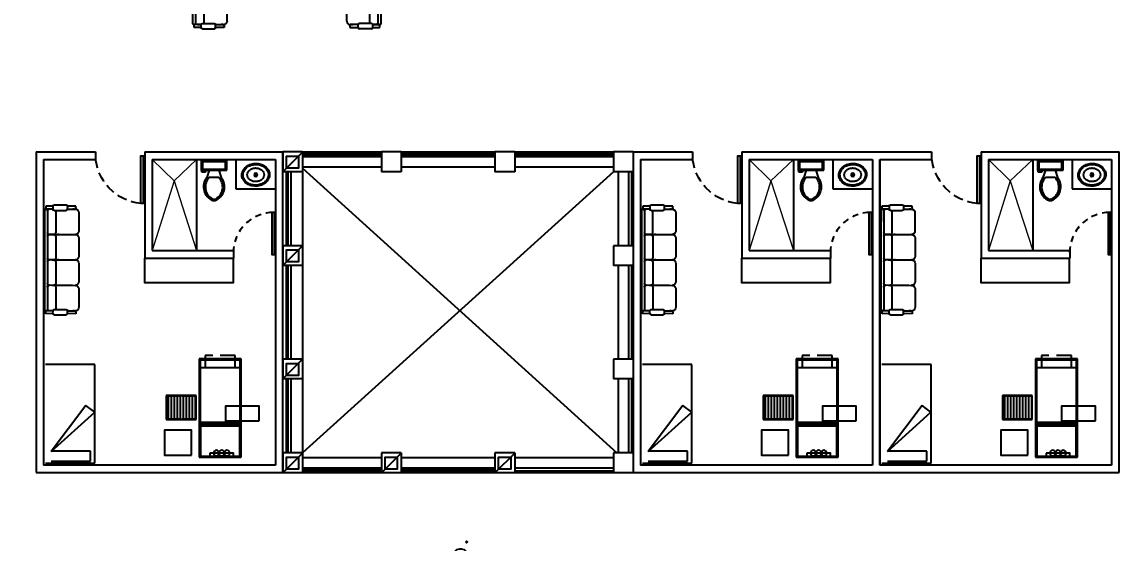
# Model space of a CAD drawing. Header units: millimetres. Extents: x -1615 to -538, y 177 to 397.
# Drawn here: x -1338.12 to -1315.89, y 328.48 to 339.05 of the extents above; entities that cross this region are included whole.
import ezdxf
from ezdxf.enums import TextEntityAlignment as Align

# ---------------------------------------------------------------- set-up
doc = ezdxf.new("R2010")
doc.units = ezdxf.units.MM
for name, pattern in [('HIDDEN', [0.375, 0.25, -0.125]), ('HIDDEN2', [0.1875, 0.125, -0.0625]), ('OCULTA2', [0.3, 0.2, -0.1])]:
    doc.linetypes.add(name, pattern=pattern)
for name, color, linetype in [('FORMATO', 1, 'Continuous'), ('LOCALES', 2, 'Continuous'), ('MOB', 7, 'Continuous'), ('MUEB', 251, 'Continuous'), ('MUEBLES', 9, 'Continuous'), ('MUROS', 1, 'Continuous'), ('VENT', 4, 'Continuous'), ('VENTANAS', 4, 'Continuous')]:
    doc.layers.add(name, color=color, linetype=linetype)
doc.layers.add('venpu', color=7, linetype='Continuous', lineweight=15)
doc.styles.add('ROMANS', font='ROMANS.shx')

# ---------------------------------------------------------------- blocks, each defined once
blk = doc.blocks.new('SILLON4')
at = {"layer": 'MOB'}
for p, q in [((0.609, 1.016), (0.262, 0.867)), ((0.719, 0.998), (0.696, 0.988)), ((0.706, 0.964), (0.699, 0.98)), ((0.763, 0.83), (0.706, 0.964)), ((0.706, 0.964), (0.72, 0.932)), ((0.763, 0.83), (0.706, 0.964)), ((0.719, 0.998), (0.751, 1.012)), ((0.751, 1.012), (0.818, 0.854)), ((0.136, 0.814), (-0.211, 0.665)), ((0.414, 0.34), (0.226, 0.778)), ((0.436, 0.289), (0.226, 0.777)), ((0.844, 0.576), (0.75, 0.797)), ((0.818, 0.854), (0.763, 0.83)), ((0.947, 0.62), (0.852, 0.84)), ((-0.337, 0.611), (-0.684, 0.462)), ((-0.059, 0.137), (-0.247, 0.575)), ((0.898, 0.451), (-0.061, 0.038)), ((0.358, 0.471), (0.37, 0.443)), ((0.825, 0.6), (0.415, 0.424)), ((0.891, 0.446), (0.481, 0.271)), ((0.933, 0.586), (0.878, 0.562)), ((0.878, 0.562), (0.909, 0.492)), ((0.909, 0.491), (0.936, 0.428)), ((0.933, 0.586), (0.991, 0.452)), ((0.991, 0.452), (0.936, 0.428)), ((-0.81, 0.408), (-1.156, 0.26)), ((-0.81, 0.408), (-1.156, 0.26)), ((0.922, 0.396), (-0.922, -0.396)), ((-0.684, 0.29), (-0.72, 0.372)), ((-0.531, -0.066), (-0.696, 0.317)), ((-0.115, 0.268), (-0.103, 0.24)), ((0.352, 0.398), (-0.058, 0.222)), ((0.397, 0.38), (0.436, 0.29)), ((-1.219, 0.167), (-1.251, 0.154)), ((-1.251, 0.154), (-1.183, -0.004)), ((-1.219, 0.167), (-1.196, 0.177)), ((-1.185, 0.154), (-1.192, 0.169)), ((-1.157, 0.087), (-1.192, 0.169)), ((-1.128, 0.02), (-1.185, 0.154)), ((-1.185, 0.154), (-1.172, 0.121)), ((-1.183, -0.004), (-1.128, 0.02)), ((-1, -0.214), (-1.094, 0.006)), ((-0.041, 0.047), (-0.945, -0.341)), ((-0.588, 0.065), (-0.576, 0.037)), ((-0.121, 0.195), (-0.531, 0.019)), ((-0.076, 0.177), (-0.037, 0.087)), ((-1.102, -0.258), (-1.197, -0.038)), ((-0.594, -0.008), (-1.013, -0.188)), ((-0.549, -0.026), (-0.51, -0.116)), ((-0.464, -0.135), (-0.534, -0.165)), ((-1.068, -0.272), (-1.013, -0.248)), ((-1.068, -0.272), (-1.011, -0.406)), ((-1.013, -0.248), (-0.955, -0.383)), ((-1.012, -0.251), (-0.979, -0.328)), ((-1.011, -0.406), (-0.956, -0.382)), ((-0.956, -0.382), (-0.959, -0.375))]:
    blk.add_line(p, q, dxfattribs=at)
for centre, radius, start, end in [((0.636, 0.953), 0.0686, 23.2236, 113.2236), ((0.163, 0.751), 0.0686, 23.2236, 113.2236), ((0.163, 0.751), 0.0686, 23.2236, 113.2236), ((0.289, 0.804), 0.0686, 113.2236, 203.2236), ((0.773, 0.807), 0.0257, 113.2236, 203.2236), ((0.829, 0.83), 0.0257, 23.2236, 113.2236), ((-0.656, 0.399), 0.0686, 113.2236, 203.2236), ((-0.31, 0.548), 0.0686, 23.2236, 113.2236), ((-0.31, 0.548), 0.0686, 23.2236, 113.2236), ((-0.184, 0.602), 0.0686, 113.2236, 203.2236), ((0.868, 0.586), 0.0257, 203.2236, 293.2236), ((0.877, 0.478), 0.0343, 293.2236, 23.2236), ((0.908, 0.427), 0.0257, 23.2236, 113.2236), ((0.923, 0.61), 0.0257, 293.2236, 23.2236), ((-1.129, 0.197), 0.0686, 113.2236, 203.2236), ((-0.783, 0.345), 0.0686, 23.2236, 113.2236), ((-0.783, 0.345), 0.0686, 23.2236, 113.2236), ((0.365, 0.366), 0.0343, 23.2236, 113.2236), ((0.429, 0.392), 0.0343, 113.2236, 203.2236), ((0.404, 0.276), 0.0343, 293.2236, 23.2236), ((0.467, 0.302), 0.0343, 203.2236, 293.2236), ((0.912, 0.419), 0.0257, 293.2236, 23.2236), ((-1.118, -0.004), 0.0257, 23.2236, 113.2236), ((-0.517, -0.012), 0.0343, 113.2236, 203.2236), ((-0.107, 0.163), 0.0343, 23.2236, 113.2236), ((-0.044, 0.19), 0.0343, 113.2236, 203.2236), ((-0.069, 0.073), 0.0343, 293.2236, 23.2236), ((-0.006, 0.1), 0.0343, 203.2236, 293.2236), ((-1.173, -0.028), 0.0257, 113.2236, 203.2236), ((-1.023, -0.224), 0.0257, 293.2236, 23.2236), ((-0.58, -0.039), 0.0343, 23.2236, 113.2236), ((-0.541, -0.13), 0.0343, 293.2236, 23.2236), ((-0.478, -0.103), 0.0343, 203.2236, 293.2236), ((-1.078, -0.248), 0.0257, 203.2236, 293.2236), ((-0.955, -0.318), 0.0257, 203.2236, 293.2236), ((-0.935, -0.365), 0.0257, 113.2236, 203.2236), ((-0.932, -0.372), 0.0257, 203.2236, 293.2236)]:
    blk.add_arc(centre, radius, start, end, dxfattribs=at)
blk = doc.blocks.new('A$C63B07002')
at = {"layer": 'MOB', "xscale": -1, "rotation": 51.18713273036943}
blk.add_blockref('SILLON4', (1.259, 0.489), dxfattribs=at)
blk = doc.blocks.new('Sink - Oval top')
for p, q in [((-1, 0), (1, 0)), ((0, 1), (0, -1))]:
    blk.add_line(p, q)
at = {"linetype": 'Continuous'}
for points in [[(-12.23, 0.39, 0.117634), (-11.46, -3.36, 0.104469), (-8.88, -6.8, 0.090016), (-5.08, -9.07, 0.08192), (-0.32, -10.02, 0.08192), (4.49, -9.38, 0.090016), (8.42, -7.36, 0.104469), (11.22, -4.09, 0.117634), (12.23, -0.39, 0.117634), (11.46, 3.36, 0.104469), (8.88, 6.8, 0.090016), (5.08, 9.07, 0.08192), (0.32, 10.02, 0.08192), (-4.49, 9.38, 0.090016), (-8.42, 7.36, 0.104469), (-11.22, 4.09, 0.117634)], [(-11.29, 0.16, 0.118622), (-10.52, -3.25, 0.104678), (-8.07, -6.36, 0.089562), (-4.54, -8.37, 0.081185), (-0.13, -9.15, 0.081185), (4.3, -8.49, 0.089562), (7.89, -6.58, 0.104678), (10.42, -3.55, 0.118622), (11.29, -0.16, 0.118622), (10.52, 3.25, 0.104678), (8.07, 6.36, 0.089562), (4.54, 8.37, 0.081185), (0.13, 9.15, 0.081185), (-4.3, 8.49, 0.089562), (-7.89, 6.58, 0.104678), (-10.42, 3.55, 0.118622)], [(-7.42, 0.08, 0.118283), (-6.91, -2.17, 0.104607), (-5.29, -4.21, 0.089718), (-2.97, -5.53, 0.081436), (-0.07, -6.04, 0.081436), (2.84, -5.59, 0.089718), (5.2, -4.33, 0.104607), (6.86, -2.32, 0.118283), (7.42, -0.08, 0.118283), (6.91, 2.17, 0.104607), (5.29, 4.21, 0.089718), (2.97, 5.53, 0.081436), (0.07, 6.04, 0.081436), (-2.84, 5.59, 0.089718), (-5.2, 4.33, 0.104607), (-6.86, 2.32, 0.118283)]]:
    blk.add_lwpolyline(points, format="xyb", close=True, dxfattribs=at)
for radius in [1.5, 1]:
    blk.add_circle((0, 0), radius)
blk = doc.blocks.new('Toilet - top')
for p, q in [((-10, -8.5), (-8, -8.5)), ((-10, -9.5), (-10, -8.5)), ((-8, -8.5), (-8, -8)), ((-7, -8), (-7, -9.5)), ((-4, -8), (-6, -14)), ((4, -8), (6, -14)), ((9.5, -6), (9.5, -2)), ((-7, -9.5), (-10, -9.5)), ((4, -14), (-4, -14))]:
    blk.add_line(p, q)
blk.add_lwpolyline([(10.5, -8), (10.5, 0), (-10.5, 0), (-10.5, -8)], close=True)
for points in [[(-9.5, -2), (-9.5, -6)], [(8.5, -1), (-8.5, -1)], [(-8.5, -7), (8.5, -7)]]:
    blk.add_lwpolyline(points)
for centre, radius, start, end in [((-8.62, -1.88), 0.884, 81.8699, 188.1301), ((-8.62, -6.12), 0.884, 171.8699, 278.1301), ((8.62, -1.88), 0.884, 351.8699, 98.1301), ((8.62, -6.12), 0.884, 261.8699, 8.1301), ((3.52, -21.58), 12.17, 141.46911, 247.97143), ((4.2, -21.82), 11.33, 136.36773, 238.94682), ((-3.52, -21.58), 12.17, 292.02843, 38.53071), ((-4.2, -21.82), 11.33, 301.05301, 43.63209), ((0, -27.88), 4, 245.73182, 294.26817), ((0, -29), 4, 254.86053, 285.13947)]:
    blk.add_arc(centre, radius, start, end)
blk = doc.blocks.new('A$C3FDD2C79')
at = {"layer": 'VENT'}
blk.add_line((0, 0.02), (0, 0), dxfattribs=at)
blk.add_lwpolyline([(0, 0.02), (0.85, 0.02), (0.85, 0.07), (0, 0.07)], close=True, dxfattribs=at)
at = {"layer": 'VENT', "linetype": 'HIDDEN2'}
blk.add_arc((0.035, 0.036), 0.815, 2.3785, 92.4407, dxfattribs=at)
blk = doc.blocks.new('MESEXP')
for p, q in [((-0.825, -0.35), (-0.825, 0.35)), ((-0.825, 0.35), (0.825, 0.35)), ((-0.679, 0.35), (-0.679, -0.35)), ((0.825, 0.35), (0.825, -0.35)), ((0.825, -0.35), (-0.825, -0.35))]:
    blk.add_line(p, q)
at = {"linetype": 'HIDDEN'}
blk.add_lwpolyline([(-0.679, -0.25), (-0.879, -0.25), (-0.879, 0.25), (-0.679, 0.25)], dxfattribs=at)
for points in [[(-0.805, -0.33), (0.245, -0.33), (0.245, 0.33), (-0.805, 0.33)], [(0.305, -0.33), (0.305, 0.33), (0.805, 0.33), (0.805, -0.33)], [(0.754, 0.174), (0.822, 0.174), (0.822, -0.224), (0.754, -0.224)]]:
    blk.add_lwpolyline(points, close=True)
blk.add_lwpolyline([(0.285, -0.35), (0.265, -0.35), (0.265, 0.35), (0.285, 0.35), (0.285, -0.35)])
for centre in [(0.754, 0.063), (0.754, -0.025), (0.754, -0.113)]:
    blk.add_circle(centre, 0.046)
blk = doc.blocks.new('3520105')
at = {"layer": 'MOB'}
for p, q in [((-0.195, -0.262), (-0.195, 0.238)), ((-0.195, 0.238), (0.205, 0.238)), ((-0.185, -0.002), (-0.185, 0.228)), ((-0.185, 0.228), (0.195, 0.228)), ((0.195, 0.198), (-0.185, 0.198)), ((0.195, 0.228), (0.195, -0.002)), ((0.205, 0.238), (0.205, -0.262)), ((0.195, 0.148), (-0.185, 0.148)), ((0.195, 0.098), (-0.185, 0.098)), ((0.195, 0.048), (-0.185, 0.048)), ((0.195, -0.002), (-0.185, -0.002)), ((-0.185, -0.252), (-0.185, -0.022)), ((0.195, -0.052), (-0.185, -0.052)), ((0.195, -0.102), (-0.185, -0.102)), ((0.195, -0.152), (-0.185, -0.152)), ((0.195, -0.022), (0.195, -0.252)), ((0.205, -0.002), (0.205, -0.002)), ((0.205, -0.022), (0.205, -0.022)), ((0.205, -0.262), (-0.195, -0.262)), ((0.195, -0.202), (-0.185, -0.202)), ((0.195, -0.252), (-0.185, -0.252))]:
    blk.add_line(p, q, dxfattribs=at)
blk = doc.blocks.new('A$C31F15ED4')
at = {"layer": 'VENT'}
blk.add_line((0, 0.03), (0, 0), dxfattribs=at)
blk.add_lwpolyline([(0, 0.03), (0.97, 0.03), (0.97, 0.08), (0, 0.08)], close=True, dxfattribs=at)
at = {"layer": 'VENT', "linetype": 'OCULTA2'}
blk.add_arc((-0.051, -0.025), 1.026, 5.8587, 87.1721, dxfattribs=at)
blk = doc.blocks.new('sofa2')
at = {"layer": 'MOB'}
for p, q in [((1340.511, 50.095), (1340.511, 50.129)), ((1340.511, 50.129), (1340.682, 50.129)), ((1340.511, 50.095), (1340.511, 50.069)), ((1340.537, 50.069), (1340.519, 50.069)), ((1340.609, 50.069), (1340.519, 50.069)), ((1340.609, 50.069), (1340.519, 50.069)), ((1340.682, 50.069), (1340.537, 50.069)), ((1340.537, 50.069), (1340.572, 50.069)), ((1340.682, 50.069), (1340.579, 50.069)), ((1340.682, 50.129), (1340.682, 50.069)), ((1340.948, 50.155), (1340.708, 50.155)), ((1340.948, 50.043), (1340.708, 50.043)), ((1340.919, 49.589), (1340.918, 50.035)), ((1340.974, 50.129), (1340.974, 50.069)), ((1340.974, 50.129), (1341.12, 50.129)), ((1340.974, 50.069), (1341.051, 50.069)), ((1340.974, 50.069), (1341.12, 50.069)), ((1340.996, 50.069), (1340.974, 50.069)), ((1340.977, 50.069), (1341.06, 50.069)), ((1341.085, 50.035), (1341.086, 49.595)), ((1341.12, 50.069), (1341.112, 50.069)), ((1341.12, 50.129), (1341.12, 50.069)), ((1341.145, 49.066), (1341.145, 50.043)), ((1340.451, 49.623), (1340.451, 50)), ((1340.451, 49.109), (1340.451, 49.486)), ((1340.996, 49.555), (1340.519, 49.555)), ((1340.854, 49.555), (1340.884, 49.555)), ((1340.919, 49.074), (1340.919, 49.52)), ((1340.953, 49.555), (1341.051, 49.555)), ((1341.085, 49.066), (1341.085, 49.589)), ((1340.512, 49.014), (1340.512, 49.04)), ((1340.512, 49.014), (1340.512, 48.98)), ((1340.512, 48.98), (1340.683, 48.98)), ((1340.683, 49.04), (1340.519, 49.04)), ((1340.683, 49.04), (1340.52, 49.04)), ((1340.538, 49.04), (1340.52, 49.04)), ((1340.683, 49.04), (1340.538, 49.04)), ((1340.538, 49.04), (1340.573, 49.04)), ((1340.683, 49.04), (1340.538, 49.04)), ((1340.683, 48.98), (1340.683, 49.04)), ((1340.949, 49.066), (1340.709, 49.066)), ((1340.949, 48.954), (1340.709, 48.954)), ((1341.052, 49.04), (1340.975, 49.04)), ((1340.975, 48.98), (1340.975, 49.04)), ((1340.975, 49.04), (1341.052, 49.04)), ((1340.996, 49.04), (1340.975, 49.04)), ((1340.975, 49.04), (1341.051, 49.04)), ((1340.975, 48.98), (1341.121, 48.98)), ((1341.052, 49.04), (1341.121, 49.04)), ((1341.121, 48.98), (1341.121, 49.04))]:
    blk.add_line(p, q, dxfattribs=at)
for centre, radius, start, end in [((1340.519, 50), 0.0686, 90.0062, 180.0062), ((1340.708, 50.129), 0.0257, 90.0062, 180.0062), ((1340.708, 50.069), 0.0257, 180.0062, 270.0062), ((1340.953, 50.035), 0.0343, 165.5287, 180.0062), ((1340.948, 50.129), 0.0257, 0.0062, 90.0062), ((1340.948, 50.069), 0.0257, 270.0062, 0.0062), ((1341.051, 50.035), 0.0343, 0.0062, 90.0062), ((1341.112, 50.043), 0.0257, 90.0062, 180.0062), ((1341.12, 50.043), 0.0257, 0.0062, 90.0062), ((1340.519, 49.623), 0.0686, 180.0062, 270.0062), ((1340.519, 49.623), 0.0686, 180.0062, 270.0062), ((1340.519, 49.486), 0.0686, 90.0062, 180.0062), ((1340.953, 49.589), 0.0343, 180.0062, 270.0062), ((1340.953, 49.52), 0.0343, 90.0062, 180.0062), ((1341.051, 49.589), 0.0343, 270.0062, 0.0062), ((1341.051, 49.52), 0.0343, 0.0062, 90.0062), ((1340.519, 49.109), 0.0686, 180.0062, 270.0062), ((1340.519, 49.109), 0.0686, 180.0062, 270.0062), ((1340.52, 49.109), 0.0686, 180.0062, 270.0062), ((1340.709, 49.04), 0.0257, 90.0062, 180.0062), ((1340.709, 48.98), 0.0257, 180.0062, 270.0062), ((1340.953, 49.074), 0.0343, 180.0062, 194.4837), ((1340.949, 49.04), 0.0257, 0.0062, 90.0062), ((1340.949, 48.98), 0.0257, 270.0062, 0.0062), ((1341.051, 49.074), 0.0343, 270.0062, 0.0062), ((1341.052, 49.074), 0.0343, 270.0062, 0.0062), ((1341.111, 49.066), 0.0257, 180.0062, 270.0062), ((1341.12, 49.066), 0.0257, 270.0062, 0.0062)]:
    blk.add_arc(centre, radius, start, end, dxfattribs=at)

msp = doc.modelspace()

# ---------------------------------------------------------------- linework, layer by layer
at = {"layer": 'FORMATO'}
for p, q in [((-1332.836, 329.912), (-1332.836, 336.41)), ((-1320.736, 330.062), (-1320.736, 336.26)), ((-1315.886, 329.912), (-1315.886, 336.41)), ((-1337.836, 329.912), (-1332.836, 329.912)), ((-1325.736, 329.912), (-1320.736, 329.912)), ((-1320.886, 329.912), (-1315.886, 329.912))]:
    msp.add_line(p, q, dxfattribs=at)
at = {"layer": 'MOB'}
for points in [[(-1333.844, 334.26), (-1333.844, 333.76), (-1335.634, 333.76), (-1335.634, 334.26)], [(-1321.744, 334.26), (-1321.744, 333.76), (-1323.534, 333.76), (-1323.534, 334.26)], [(-1316.894, 334.26), (-1316.894, 333.76), (-1318.684, 333.76), (-1318.684, 334.26)]]:
    msp.add_lwpolyline(points, close=True, dxfattribs=at)
at = {"layer": 'MUEB'}
for p, q in [((-1333.786, 336.26), (-1333.786, 335.66)), ((-1321.686, 336.26), (-1321.686, 335.66)), ((-1316.836, 336.26), (-1316.836, 335.66)), ((-1333.786, 335.66), (-1332.986, 335.66)), ((-1321.686, 335.66), (-1320.886, 335.66)), ((-1316.836, 335.66), (-1316.036, 335.66)), ((-1336.645, 332.105), (-1337.645, 332.105)), ((-1336.645, 330.105), (-1336.645, 332.105)), ((-1324.545, 332.105), (-1325.545, 332.105)), ((-1324.545, 330.105), (-1324.545, 332.105)), ((-1319.695, 332.105), (-1320.695, 332.105)), ((-1319.695, 330.105), (-1319.695, 332.105)), ((-1336.828, 331.273), (-1337.531, 330.338)), ((-1337.53, 330.342), (-1336.648, 331.134)), ((-1336.648, 331.134), (-1336.828, 331.273)), ((-1324.728, 331.273), (-1325.431, 330.338)), ((-1325.43, 330.342), (-1324.548, 331.134)), ((-1324.548, 331.134), (-1324.728, 331.273)), ((-1319.878, 331.273), (-1320.581, 330.338)), ((-1320.58, 330.342), (-1319.698, 331.134)), ((-1319.698, 331.134), (-1319.878, 331.273)), ((-1336.731, 330.344), (-1337.531, 330.344)), ((-1336.731, 330.144), (-1336.731, 330.344)), ((-1324.631, 330.344), (-1325.431, 330.344)), ((-1324.631, 330.144), (-1324.631, 330.344)), ((-1319.781, 330.344), (-1320.581, 330.344)), ((-1319.781, 330.144), (-1319.781, 330.344)), ((-1337.645, 330.105), (-1336.645, 330.105)), ((-1337.531, 330.144), (-1336.731, 330.144)), ((-1325.545, 330.105), (-1324.545, 330.105)), ((-1325.431, 330.144), (-1324.631, 330.144)), ((-1320.695, 330.105), (-1319.695, 330.105)), ((-1320.581, 330.144), (-1319.781, 330.144))]:
    msp.add_line(p, q, dxfattribs=at)
at = {"layer": 'MUEBLES'}
for points in [[(-1333.314, 330.962), (-1333.314, 331.26), (-1333.999, 331.26), (-1333.999, 330.962)], [(-1321.214, 330.962), (-1321.214, 331.26), (-1321.899, 331.26), (-1321.899, 330.962)], [(-1316.364, 330.962), (-1316.364, 331.26), (-1317.049, 331.26), (-1317.049, 330.962)], [(-1334.686, 330.262), (-1334.686, 330.775), (-1335.232, 330.775), (-1335.232, 330.262)], [(-1322.586, 330.262), (-1322.586, 330.775), (-1323.132, 330.775), (-1323.132, 330.262)], [(-1317.736, 330.262), (-1317.736, 330.775), (-1318.282, 330.775), (-1318.282, 330.262)]]:
    msp.add_lwpolyline(points, close=True, dxfattribs=at)
at = {"layer": 'MUROS'}
for p, q in [((-1337.836, 336.41), (-1337.836, 329.912)), ((-1337.836, 336.41), (-1336.634, 336.41)), ((-1337.686, 336.26), (-1337.686, 330.062)), ((-1337.686, 336.26), (-1336.627, 336.26)), ((-1336.634, 336.41), (-1336.634, 336.26)), ((-1335.634, 336.41), (-1332.836, 336.41)), ((-1335.634, 336.41), (-1335.634, 334.26)), ((-1335.484, 336.26), (-1332.986, 336.26)), ((-1335.484, 336.26), (-1332.986, 336.26)), ((-1335.484, 336.26), (-1335.484, 334.41)), ((-1334.584, 336.26), (-1334.584, 334.41)), ((-1332.986, 336.41), (-1332.986, 336.41)), ((-1332.986, 336.26), (-1332.986, 330.062)), ((-1332.836, 336.41), (-1332.836, 336.01)), ((-1332.436, 336.41), (-1332.836, 336.41)), ((-1332.436, 336.408), (-1332.836, 336.01)), ((-1332.436, 336.41), (-1332.436, 336.01)), ((-1330.436, 336.41), (-1330.836, 336.41)), ((-1330.836, 336.41), (-1330.836, 336.01)), ((-1330.436, 336.41), (-1330.436, 336.01)), ((-1328.136, 336.41), (-1328.536, 336.41)), ((-1328.536, 336.41), (-1328.536, 336.01)), ((-1328.136, 336.41), (-1328.136, 336.01)), ((-1325.736, 336.41), (-1326.136, 336.41)), ((-1326.136, 336.41), (-1326.136, 336.01)), ((-1325.736, 336.41), (-1325.736, 336.01)), ((-1325.736, 336.41), (-1325.736, 329.91)), ((-1325.736, 336.41), (-1325.736, 329.912)), ((-1325.736, 336.41), (-1324.534, 336.41)), ((-1325.586, 336.26), (-1325.586, 330.062)), ((-1325.586, 336.26), (-1324.527, 336.26)), ((-1324.534, 336.41), (-1324.534, 336.26)), ((-1323.534, 336.41), (-1320.736, 336.41)), ((-1323.534, 336.41), (-1323.534, 334.26)), ((-1323.384, 336.26), (-1320.886, 336.26)), ((-1323.384, 336.26), (-1320.886, 336.26)), ((-1323.384, 336.26), (-1323.384, 334.41)), ((-1322.484, 336.26), (-1322.484, 334.41)), ((-1320.886, 336.41), (-1320.886, 336.41)), ((-1320.886, 336.41), (-1319.684, 336.41)), ((-1320.886, 336.26), (-1320.886, 330.062)), ((-1320.886, 336.26), (-1320.886, 330.062)), ((-1320.736, 336.26), (-1320.736, 330.062)), ((-1320.736, 336.26), (-1319.677, 336.26)), ((-1319.684, 336.41), (-1319.684, 336.26)), ((-1318.684, 336.41), (-1315.886, 336.41)), ((-1318.684, 336.41), (-1318.684, 334.26)), ((-1318.534, 336.26), (-1316.036, 336.26)), ((-1318.534, 336.26), (-1316.036, 336.26)), ((-1318.534, 336.26), (-1318.534, 334.41)), ((-1317.634, 336.26), (-1317.634, 334.41)), ((-1316.036, 336.41), (-1316.036, 336.41)), ((-1316.036, 336.26), (-1316.036, 330.062)), ((-1332.436, 336.01), (-1332.836, 336.01)), ((-1330.436, 336.01), (-1330.836, 336.01)), ((-1328.136, 336.01), (-1328.536, 336.01)), ((-1325.736, 336.01), (-1326.136, 336.01)), ((-1332.836, 334.51), (-1332.836, 334.11)), ((-1332.436, 334.51), (-1332.836, 334.51)), ((-1332.436, 334.508), (-1332.836, 334.11)), ((-1332.436, 334.51), (-1332.436, 334.11)), ((-1325.736, 334.51), (-1326.136, 334.51)), ((-1326.136, 334.51), (-1326.136, 334.11)), ((-1325.736, 334.51), (-1325.736, 334.11)), ((-1335.634, 334.26), (-1333.836, 334.26)), ((-1335.484, 334.41), (-1333.836, 334.41)), ((-1333.836, 334.41), (-1333.836, 334.26)), ((-1323.534, 334.26), (-1321.736, 334.26)), ((-1323.384, 334.41), (-1321.736, 334.41)), ((-1321.736, 334.41), (-1321.736, 334.26)), ((-1318.684, 334.26), (-1316.886, 334.26)), ((-1318.534, 334.41), (-1316.886, 334.41)), ((-1316.886, 334.41), (-1316.886, 334.26)), ((-1332.436, 334.11), (-1332.836, 334.11)), ((-1325.736, 334.11), (-1326.136, 334.11)), ((-1332.436, 332.21), (-1332.836, 332.21)), ((-1332.836, 332.21), (-1332.836, 331.81)), ((-1332.436, 332.208), (-1332.836, 331.81)), ((-1332.436, 332.21), (-1332.436, 331.81)), ((-1325.736, 332.21), (-1326.136, 332.21)), ((-1326.136, 332.21), (-1326.136, 331.81)), ((-1325.736, 332.21), (-1325.736, 331.81)), ((-1332.436, 331.81), (-1332.836, 331.81)), ((-1325.736, 331.81), (-1326.136, 331.81)), ((-1332.836, 330.31), (-1332.836, 329.91)), ((-1332.436, 330.31), (-1332.836, 330.31)), ((-1332.436, 330.308), (-1332.836, 329.91)), ((-1332.436, 330.31), (-1332.436, 329.91)), ((-1330.436, 330.31), (-1330.836, 330.31)), ((-1330.836, 330.31), (-1330.836, 329.91)), ((-1330.436, 330.308), (-1330.836, 329.91)), ((-1330.436, 330.31), (-1330.436, 329.91)), ((-1328.136, 330.31), (-1328.536, 330.31)), ((-1328.536, 330.31), (-1328.536, 329.91)), ((-1328.136, 330.308), (-1328.536, 329.91)), ((-1328.136, 330.31), (-1328.136, 329.91)), ((-1325.736, 330.31), (-1326.136, 330.31)), ((-1326.136, 330.31), (-1326.136, 329.91)), ((-1325.736, 330.31), (-1325.736, 329.91)), ((-1332.986, 330.062), (-1337.686, 330.062)), ((-1320.886, 330.062), (-1325.586, 330.062)), ((-1316.036, 330.062), (-1320.736, 330.062)), ((-1332.436, 329.91), (-1332.836, 329.91)), ((-1330.436, 329.91), (-1330.836, 329.91)), ((-1328.136, 329.91), (-1328.536, 329.91)), ((-1325.736, 329.91), (-1326.136, 329.91))]:
    msp.add_line(p, q, dxfattribs=at)
for points in [[(-1332.517, 336.326), (-1332.517, 336.081), (-1332.764, 336.081), (-1332.764, 336.326)], [(-1332.517, 334.426), (-1332.517, 334.181), (-1332.764, 334.181), (-1332.764, 334.426)], [(-1332.517, 332.126), (-1332.517, 331.881), (-1332.764, 331.881), (-1332.764, 332.126)], [(-1332.517, 330.226), (-1332.517, 329.981), (-1332.764, 329.981), (-1332.764, 330.226)], [(-1330.517, 330.226), (-1330.517, 329.981), (-1330.764, 329.981), (-1330.764, 330.226)], [(-1328.217, 330.226), (-1328.217, 329.981), (-1328.464, 329.981), (-1328.464, 330.226)]]:
    msp.add_lwpolyline(points, close=True, dxfattribs=at)
at = {"layer": 'venpu'}
for p, q in [((-1335.484, 336.26), (-1335.041, 335.823)), ((-1335.041, 335.823), (-1334.584, 336.26)), ((-1323.384, 336.26), (-1322.941, 335.823)), ((-1322.941, 335.823), (-1322.484, 336.26)), ((-1318.534, 336.26), (-1318.091, 335.823)), ((-1318.091, 335.823), (-1317.634, 336.26)), ((-1335.041, 335.823), (-1335.484, 334.41)), ((-1335.041, 335.823), (-1334.584, 334.41)), ((-1322.941, 335.823), (-1323.384, 334.41)), ((-1322.941, 335.823), (-1322.484, 334.41)), ((-1318.091, 335.823), (-1318.534, 334.41)), ((-1318.091, 335.823), (-1317.634, 334.41))]:
    msp.add_line(p, q, dxfattribs=at)
at = {"layer": 'VENTANAS'}
for p, q in [((-1332.436, 336.41), (-1330.836, 336.41)), ((-1332.436, 336.38), (-1330.836, 336.38)), ((-1332.436, 336.35), (-1330.836, 336.35)), ((-1332.436, 336.32), (-1330.836, 336.32)), ((-1330.436, 336.41), (-1328.536, 336.41)), ((-1330.436, 336.38), (-1328.536, 336.38)), ((-1330.436, 336.35), (-1328.536, 336.35)), ((-1330.436, 336.32), (-1328.536, 336.32)), ((-1328.136, 336.41), (-1326.136, 336.41)), ((-1328.136, 336.38), (-1326.136, 336.38)), ((-1328.136, 336.35), (-1326.136, 336.35)), ((-1328.136, 336.32), (-1326.136, 336.32)), ((-1332.766, 336.01), (-1332.766, 334.51)), ((-1332.736, 336.01), (-1332.736, 334.51)), ((-1332.676, 336.01), (-1332.676, 334.51)), ((-1332.436, 336.11), (-1330.836, 336.11)), ((-1332.436, 336.081), (-1326.064, 330.31)), ((-1326.136, 336.01), (-1332.436, 330.31)), ((-1332.436, 336.01), (-1332.436, 334.51)), ((-1330.436, 336.11), (-1328.536, 336.11)), ((-1328.136, 336.11), (-1326.136, 336.11)), ((-1326.036, 336.01), (-1326.036, 334.51)), ((-1325.826, 336.01), (-1325.826, 334.51)), ((-1325.766, 336.01), (-1325.766, 334.51)), ((-1325.736, 336.01), (-1325.736, 334.51)), ((-1332.766, 334.11), (-1332.766, 332.21)), ((-1332.736, 334.11), (-1332.736, 332.21)), ((-1332.676, 334.11), (-1332.676, 332.21)), ((-1332.436, 334.11), (-1332.436, 332.21)), ((-1326.036, 334.11), (-1326.036, 332.21)), ((-1325.826, 334.11), (-1325.826, 332.21)), ((-1325.766, 334.11), (-1325.766, 332.21)), ((-1325.736, 334.11), (-1325.736, 332.21)), ((-1332.766, 331.81), (-1332.766, 330.31)), ((-1332.736, 331.81), (-1332.736, 330.31)), ((-1332.676, 331.81), (-1332.676, 330.31)), ((-1332.436, 331.81), (-1332.436, 330.31)), ((-1326.036, 331.81), (-1326.036, 330.31)), ((-1325.826, 331.81), (-1325.826, 330.31)), ((-1325.766, 331.81), (-1325.766, 330.31)), ((-1325.736, 331.81), (-1325.736, 330.31)), ((-1330.836, 330.21), (-1332.436, 330.21)), ((-1328.536, 330.21), (-1330.436, 330.21)), ((-1326.136, 330.21), (-1328.136, 330.21)), ((-1330.836, 330), (-1332.436, 330)), ((-1330.836, 329.97), (-1332.436, 329.97)), ((-1330.836, 329.94), (-1332.436, 329.94)), ((-1330.836, 329.91), (-1332.436, 329.91)), ((-1328.536, 330), (-1330.436, 330)), ((-1328.536, 329.97), (-1330.436, 329.97)), ((-1328.536, 329.94), (-1330.436, 329.94)), ((-1328.536, 329.91), (-1330.436, 329.91)), ((-1326.136, 330), (-1328.136, 330)), ((-1326.136, 329.94), (-1328.136, 329.94)), ((-1326.136, 329.91), (-1328.136, 329.91))]:
    msp.add_line(p, q, dxfattribs=at)

# ---------------------------------------------------------------- block references
at = {"xscale": -1, "rotation": 90}
for p in [(-1335.634, 336.333), (-1323.534, 336.333), (-1318.684, 336.333)]:
    msp.add_blockref('A$C31F15ED4', p, dxfattribs=at)
at = {"rotation": 90}
for p in [(-1332.986, 334.335), (-1320.886, 334.335), (-1316.036, 334.335)]:
    msp.add_blockref('A$C3FDD2C79', p, dxfattribs=at)
at = {"layer": 'MOB', "xscale": -1}
msp.add_blockref('sofa2', (6.486, 289.951), dxfattribs=at)
at = {"layer": 'MOB'}
msp.add_blockref('sofa2', (-2671.989, 289.951), dxfattribs=at)
at = {"layer": 'MOB', "linetype": 'Continuous', "xscale": -1.211759999999953, "yscale": 1.211759999999913, "zscale": 1.21176, "rotation": 90.00490238878379}
for p in [(-1334.105, 331.221), (-1322.005, 331.221), (-1317.155, 331.221)]:
    msp.add_blockref('MESEXP', p, dxfattribs=at)
at = {"layer": 'MOB', "xscale": -1.211759999999953, "yscale": 1.211759999999913, "zscale": 1.21176, "rotation": 90.00490238878379}
for p in [(-1334.912, 331.238), (-1322.812, 331.238), (-1317.962, 331.238)]:
    msp.add_blockref('3520105', p, dxfattribs=at)
at = {"layer": 'MUEB'}
for name, p, xscale, yscale, zscale in [('Toilet - top', (-1334.23, 336.235), 0.02459040943131185, 0.02459040943108448, 0.02459040943121208), ('Toilet - top', (-1322.13, 336.235), 0.02459040943131185, 0.02459040943108448, 0.02459040943121208), ('Toilet - top', (-1317.28, 336.235), 0.02459040943131185, 0.02459040943108448, 0.02459040943121208), ('Sink - Oval top', (-1333.385, 335.947), -0.02288834281034724, 0.02288834281034724, 0.02288834281040316), ('Sink - Oval top', (-1321.285, 335.947), -0.02288834281034724, 0.02288834281034724, 0.02288834281040316), ('Sink - Oval top', (-1316.435, 335.947), -0.02288834281034724, 0.02288834281034724, 0.02288834281040316)]:
    msp.add_blockref(name, p, dxfattribs=dict(at, xscale=xscale, yscale=yscale, zscale=zscale))
at = {"layer": 'VENTANAS', "rotation": 242.0426454678434}
for p in [(-1337.507, 335.563), (-1325.407, 335.563), (-1320.557, 335.563)]:
    msp.add_blockref('A$C63B07002', p, dxfattribs=at)

# ---------------------------------------------------------------- texts
at = {"layer": 'LOCALES', "color": 5, "style": 'ROMANS'}
msp.add_text('Vestibulo.', height=0.4195, rotation=90, dxfattribs=at).set_placement((-1329.094, 327.266), align=Align.CENTER)

doc.saveas('drawing.dxf')
